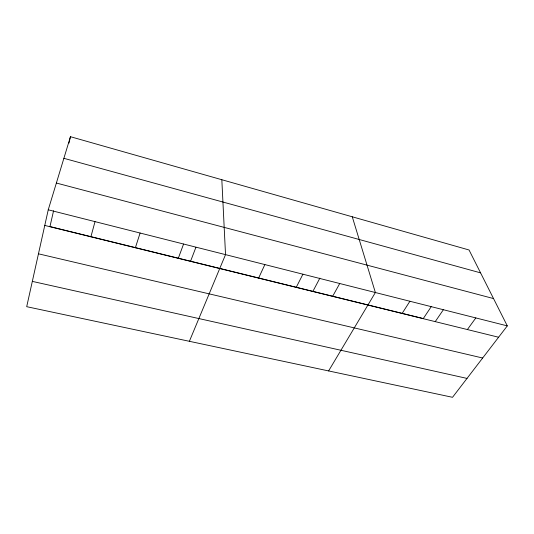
<?xml version="1.0" encoding="UTF-8"?>
<svg xmlns="http://www.w3.org/2000/svg" width="534" height="534" viewBox="0 0 534 534"><rect width="100%" height="100%" fill="white"/><g stroke="black" fill="none" stroke-linecap="round" stroke-linejoin="round"><path stroke-width="0.8" d="M48.247 209.802L26.7 306.683L452.525 397.303L507.3 325.887L469.046 249.985L70.448 136.697L48.247 209.802L507.3 325.887M53.574 210.756L49.969 226.563L423.295 318.558L431.419 306.376M68.999 143.072L70.448 136.697M90.893 236.802L95.019 221.63M135.369 247.763L140.102 233.031M178.289 258.336L183.576 244.025M190.585 261.219L195.905 247.342M189.376 341.299L225.528 254.631L221.83 179.724M258.603 278.121L264.864 264.584M296.216 287.385L302.911 274.202M312.891 291.357L319.866 278.147M332.629 296.357L339.731 283.514M328.61 370.93L375.375 292.525L352.273 216.797M402.089 313.471L409.905 301.256M435.237 321.635L443.374 309.72M467.384 329.558L475.821 317.924M32.327 281.385L467.016 378.412M38.461 253.81L482.656 358.014M44.769 225.441L498.589 337.241M56.377 183.035L493.529 298.566M63.886 158.318L480.573 272.861"/></g></svg>
